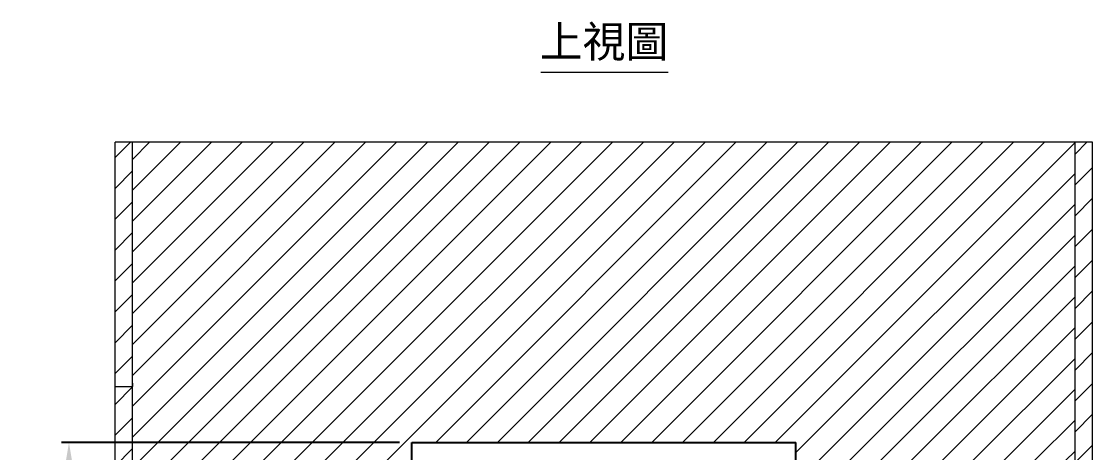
# Model space of a CAD drawing. Header units: millimetres. Extents: x -5848 to 27629, y 65 to 20714.
# Drawn here: x 19100 to 22168, y 4459 to 5695 of the extents above; entities that cross this region are included whole.
import ezdxf

# ---------------------------------------------------------------- set-up
doc = ezdxf.new("R2010")
doc.units = ezdxf.units.MM
doc.header["$MEASUREMENT"] = 0
doc.linetypes.add('HIDDEN', pattern=[9.525, 6.35, -3.175])
doc.layers.get('0').update_dxf_attribs({"lineweight": 25})
for name, color, linetype, lineweight in [('D', 3, 'Continuous', 13), ('H', 2, 'HIDDEN', 15), ('S', 4, 'Continuous', 15)]:
    doc.layers.add(name, color=color, linetype=linetype, lineweight=lineweight)
doc.styles.get("Standard").update_dxf_attribs({"font": 'KAIU.TTF'})
doc.styles.add('STU25', font='isocp2.shx')
doc.dimstyles.new('STU25', dxfattribs={"dimscale": 35, "dimtxt": 2.5, "dimasz": 2, "dimexe": 0.6, "dimexo": 1, "dimgap": 1, "dimtad": 1, "dimdsep": 46, "dimtxsty": 'STU25', "dimcen": 2, "dimazin": 2, "dimtfac": 1, "dimtmove": 0, "dimatfit": 3, "dimfxl": 0, "dimtolj": 1, "dimtzin": 0, "dimarcsym": 0})

# ---------------------------------------------------------------- blocks, each defined once
blk = doc.blocks.new('*D7')
at = {"layer": 'D', "color": 0, "lineweight": -2}
for p, q in [((20183.1, 4488.5), (19215.1, 4488.5)), ((19236.1, 4418.5), (19236.1, 2718.5)), ((19383.1, 2648.5), (19215.1, 2648.5))]:
    blk.add_line(p, q, dxfattribs=at)
at = {"layer": 'D', "color": 0}
for points in [[(19247.7, 4418.5), (19224.4, 4418.5), (19236.1, 4488.5)], [(19224.4, 2718.5), (19247.7, 2718.5), (19236.1, 2648.5)]]:
    blk.add_solid(points, dxfattribs=at)
at = {"layer": 'Defpoints', "color": 0}
for p in [(20218.1, 4488.5), (19236.1, 2648.5), (19418.1, 2648.5)]:
    blk.add_point(p, dxfattribs=at)
at = {"layer": 'D', "color": 0, "insert": (19157.3, 3548.5), "char_height": 87.5, "attachment_point": 5, "rotation": 90, "style": 'STU25'}
blk.add_mtext('\\A1;1840', dxfattribs=at)

msp = doc.modelspace()

# ---------------------------------------------------------------- hatches: boundary and pattern name
at = {"layer": 'D', "ltscale": 10}
h = msp.add_hatch(dxfattribs=at)
h.set_pattern_fill('ANSI31', color=256, scale=500, style=0)
h.set_pattern_definition([(45, (238258.92, 22968.32), (-44.194174, 44.194174), [])])
h.paths.add_polyline_path([(20087.348, 4435.406), (19418.133, 4435.406), (19418.133, 5348.471), (22118.133, 5348.471), (22118.133, 4435.406), (21448.917, 4435.406), (21448.917, 2648.471), (21318.133, 2648.471), (21318.133, 4488.471), (20218.133, 4488.471), (20218.133, 2648.471), (20087.348, 2648.471)])
at = {"layer": 'H', "ltscale": 5}
h = msp.add_hatch(dxfattribs=at)
h.set_pattern_fill('ANSI31', color=256, scale=500, style=0)
h.set_pattern_definition([(45, (237792.704, 23264.4), (-44.194174, 44.194174), [])])
h.paths.add_polyline_path([(22168.133, 2598.471), (22168.133, 5348.471), (22118.133, 5348.471), (22118.133, 2648.471), (19418.133, 2648.471), (19418.133, 5348.471), (19368.133, 5348.471), (19368.133, 2598.471)])
h.paths.add_polyline_path([(22168.133, 5348.471), (22118.133, 5348.471)], flags=16)
h.paths.add_polyline_path([(19368.133, 5348.471), (19418.133, 5348.471)], flags=16)

# ---------------------------------------------------------------- linework, layer by layer
for p, q in [((20218.133, 4488.471), (21318.133, 4488.471)), ((20218.133, 4178.471), (20218.133, 4488.471)), ((21318.133, 4178.471), (21318.133, 4488.471))]:
    msp.add_line(p, q)
at = {"layer": 'D'}
for p, q in [((20587.718, 5549.437), (20952.549, 5549.437)), ((19368.133, 4648.471), (19418.133, 4648.471))]:
    msp.add_line(p, q, dxfattribs=at)
at = {"layer": 'S'}
for p, q in [((19368.133, 2598.471), (19368.133, 5348.471)), ((22168.133, 5348.471), (19368.133, 5348.471)), ((19418.133, 2648.471), (19418.133, 5348.471)), ((22118.133, 2648.471), (22118.133, 5348.471)), ((22168.133, 5348.471), (22118.133, 5348.471)), ((22168.133, 5348.471), (22118.133, 5348.471)), ((22168.133, 5348.471), (22118.133, 5348.471)), ((22168.133, 2598.471), (22168.133, 5348.471)), ((19418.133, 4658.471), (19418.133, 4648.471)), ((22118.133, 4648.471), (22118.133, 4658.471))]:
    msp.add_line(p, q, dxfattribs=at)

# ---------------------------------------------------------------- texts
at = {"layer": 'D', "insert": (20584.543, 5681.819), "char_height": 90, "attachment_point": 1}
msp.add_mtext('{\\C11;上視圖}', dxfattribs=at)

# ---------------------------------------------------------------- dimensions: what is measured, and where the dimension line sits
at = {"layer": 'D'}
dim = msp.add_linear_dim(base=(19236.062, 2648.471), p1=(20218.133, 4488.471), p2=(19418.133, 2648.471), angle=90, dimstyle='STU25', dxfattribs=at)
dim.commit()
dim.dimension.update_dxf_attribs({"geometry": '*D7', "text_midpoint": (19236.062, 3548.471), "dimtype": 160})

doc.saveas('drawing.dxf')
